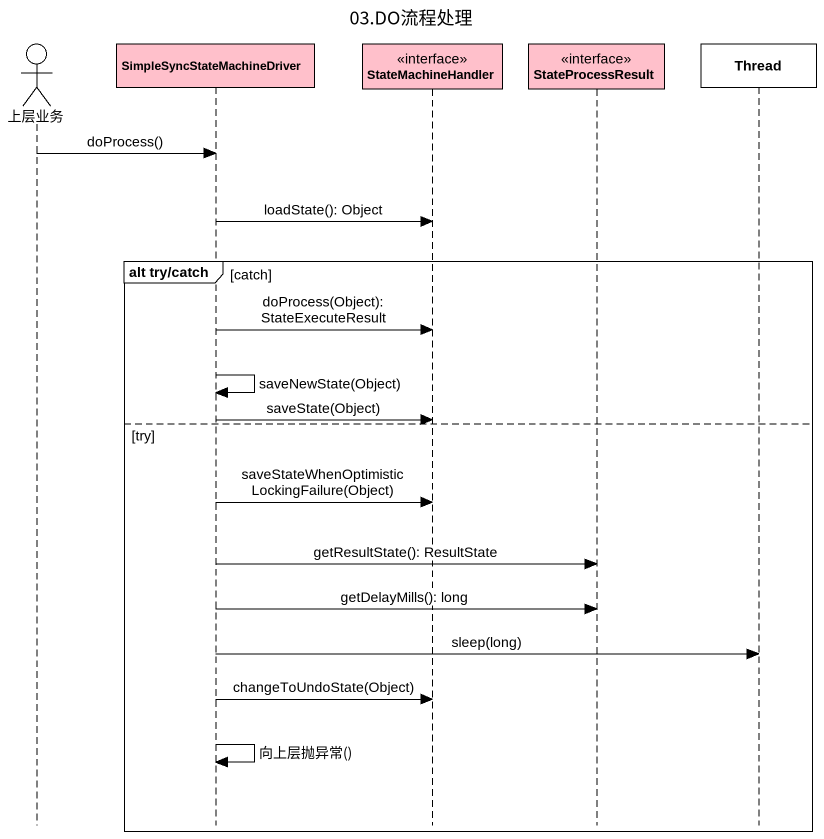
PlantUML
@startuml
title 03.DO流程处理
hide footbox
actor 上层业务 #FFFFFF
participant SimpleSyncStateMachineDriver #FFC0CB
participant StateMachineHandler <<interface>> #FFC0CB
participant StateProcessResult <<interface>> #FFC0CB
participant Thread #FFFFFF

上层业务 -> SimpleSyncStateMachineDriver : doProcess()
SimpleSyncStateMachineDriver -> StateMachineHandler : loadState(): Object
group alt try/catch [catch]
  SimpleSyncStateMachineDriver -> StateMachineHandler : doProcess(Object): StateExecuteResult
  SimpleSyncStateMachineDriver -> SimpleSyncStateMachineDriver : saveNewState(Object)
  SimpleSyncStateMachineDriver -> StateMachineHandler : saveState(Object)
else try
  SimpleSyncStateMachineDriver -> StateMachineHandler : saveStateWhenOptimisticLockingFailure(Object)
  SimpleSyncStateMachineDriver -> StateProcessResult : getResultState(): ResultState
  SimpleSyncStateMachineDriver -> StateProcessResult : getDelayMills(): long
  SimpleSyncStateMachineDriver -> Thread : sleep(long)
  SimpleSyncStateMachineDriver -> StateMachineHandler : changeToUndoState(Object)
  SimpleSyncStateMachineDriver -> SimpleSyncStateMachineDriver : 向上层抛异常()
end
@enduml
